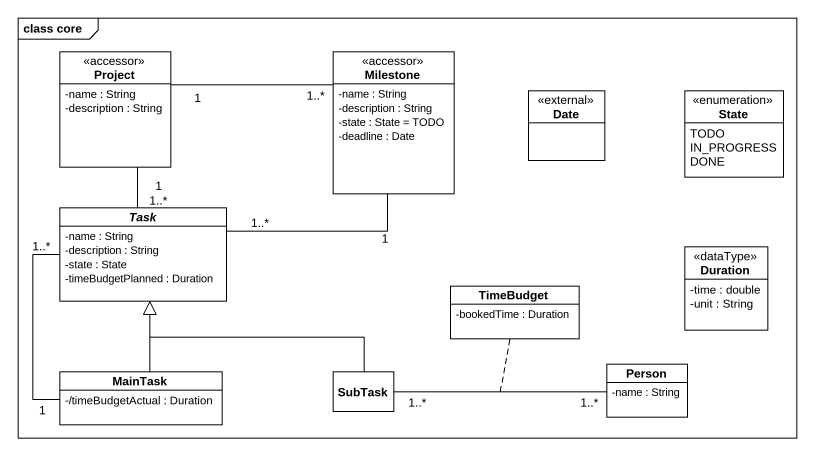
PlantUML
@startuml
mainframe class core
hide circle
hide empty members
skinparam classAttributeIconSize 0
class Project <<accessor>> {
  -name : String
  -description : String
}
class Milestone <<accessor>> {
  -name : String
  -description : String
  -state : State = TODO
  -deadline : Date
}
class Date <<external>>
enum "State" as State_ {
  TODO
  IN_PROGRESS
  DONE
}
abstract class Task {
  -name : String
  -description : String
  -state : State
  -timeBudgetPlanned : Duration
}
class Duration <<dataType>> {
  -time : double
  -unit : String
}
class TimeBudget {
  -bookedTime : Duration
}
class MainTask {
  -/timeBudgetActual : Duration
}
class SubTask
class "Person" as Person_ {
  -name : String
}
Project "1" -right- "1..*" Milestone
Project "1" -- "1..*" Task
Milestone "1" -left- "1..*" Task
MainTask -up-|> Task
MainTask "1" -up- "1..*" Task
SubTask -up-|> Task
SubTask "1..*" -right- "1..*" Person_
(SubTask, Person_) .. TimeBudget
@enduml
